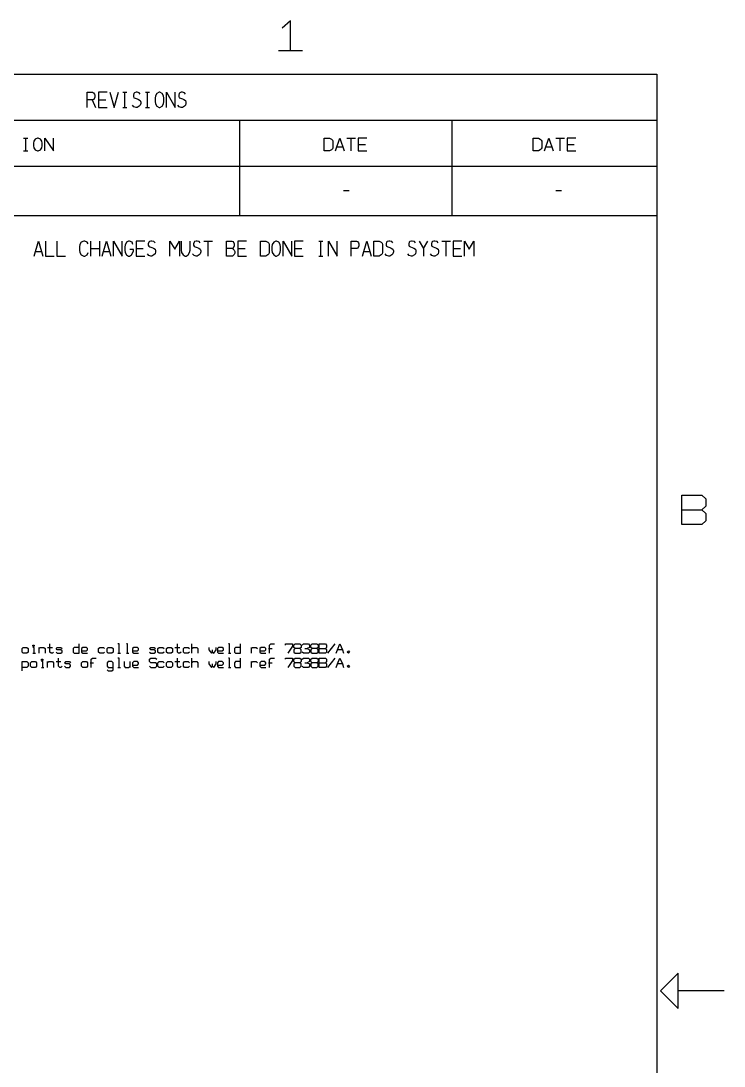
# Model space of a CAD drawing. Header units: millimetres. Extents: x 0 to 1189, y 35 to 806.
# Drawn here: x 915.3 to 1188.6, y 391.3 to 797.5 of the extents above; entities that cross this region are included whole.
import ezdxf

# ---------------------------------------------------------------- set-up
doc = ezdxf.new("R2010")
doc.units = ezdxf.units.MM
doc.layers.add('Pen 1', color=7, linetype='Continuous')

msp = doc.modelspace()

# ---------------------------------------------------------------- linework, layer by layer
at = {"layer": 'Pen 1', "color": 7, "lineweight": 30}
for p, q in [((1015.33, 786), (1024.75, 786)), ((954.88, 769.7), (956.42, 769.7)), ((955.67, 763.8), (955.67, 769.7)), ((963.67, 769.7), (965.22, 769.7)), ((964.47, 763.8), (964.47, 769.7)), ((942.92, 766.78), (944.22, 763.8)), ((945.45, 766.78), (948.28, 766.78)), ((954.88, 763.8), (956.42, 763.8)), ((963.67, 763.8), (965.22, 763.8)), ((777.4, 758.85), (1162.45, 758.85)), ((1000.17, 758.85), (1000.17, 721.7)), ((1082.7, 758.85), (1082.7, 721.7)), ((916.35, 751.85), (917.92, 751.85)), ((917.15, 746.92), (917.15, 751.85)), ((1042, 751.85), (1045.35, 751.85)), ((1043.68, 746.92), (1043.68, 751.85)), ((1123.12, 751.85), (1126.5, 751.85)), ((1124.8, 746.92), (1124.8, 751.85)), ((1038.07, 748.47), (1040.45, 748.47)), ((1046.4, 749.42), (1049.22, 749.42)), ((1119.22, 748.47), (1121.6, 748.47)), ((1127.53, 749.42), (1130.35, 749.42)), ((916.35, 746.92), (917.92, 746.92)), ((777.4, 740.97), (1162.45, 740.97)), ((1040.65, 731.55), (1042.82, 731.55)), ((1123.15, 731.55), (1125.32, 731.55)), ((942.42, 706.05), (942.42, 711.92)), ((945.8, 711.92), (945.8, 706.05)), ((986.42, 711.92), (989.8, 711.92)), ((988.12, 706.05), (988.12, 711.92)), ((1031.05, 711.92), (1032.62, 711.92)), ((1031.85, 706.05), (1031.85, 711.92)), ((1071.72, 709.03), (1073.4, 711.92)), ((1078.85, 711.92), (1082.2, 711.92)), ((1080.53, 706.05), (1080.53, 711.92)), ((920.92, 707.88), (923.3, 707.88)), ((942.42, 709.03), (945.8, 709.03)), ((947.33, 707.88), (949.7, 707.88)), ((960.03, 709.03), (962.85, 709.03)), ((999.62, 709.03), (1002.45, 709.03)), ((1021.65, 709.03), (1024.47, 709.03)), ((1048.55, 707.88), (1050.9, 707.88)), ((1083.25, 709.03), (1086.07, 709.03)), ((1031.05, 706.05), (1032.62, 706.05)), ((1172.1, 607.45), (1179.95, 607.45)), ((922.35, 551.7), (922.35, 554)), ((925.65, 554), (927.53, 554)), ((975.15, 554), (977.03, 554)), ((981.75, 551.7), (981.75, 555.38)), ((989.78, 552.15), (989.78, 553.08)), ((1004.85, 551.7), (1004.85, 554)), ((1011.45, 553.53), (1012.88, 553.53)), ((1025.6, 553.53), (1026.55, 553.53)), ((1031.25, 553.53), (1033.62, 553.53)), ((1034.55, 551.7), (1037.38, 555.38)), ((1040.22, 553.08), (1038.32, 553.08)), ((919.97, 551.7), (920.92, 551.7)), ((925.65, 546.2), (925.65, 548.5)), ((928.95, 548.5), (930.83, 548.5)), ((953, 551.7), (953.92, 551.7)), ((956.3, 551.7), (957.22, 551.7)), ((957.7, 546.2), (957.7, 548.5)), ((975.15, 548.5), (977.03, 548.5)), ((981.75, 546.2), (981.75, 549.88)), ((995.9, 551.7), (996.85, 551.7)), ((1004.85, 546.2), (1004.85, 548.5)), ((1034.55, 546.2), (1037.38, 549.88)), ((923.28, 546.2), (924.22, 546.2)), ((942.15, 548.03), (943.55, 548.03)), ((953, 546.2), (953.92, 546.2)), ((989.78, 546.65), (989.78, 547.58)), ((995.9, 546.2), (996.85, 546.2)), ((1011.45, 548.03), (1012.88, 548.03)), ((1025.6, 548.03), (1026.55, 548.03)), ((1031.25, 548.03), (1033.62, 548.03)), ((1040.22, 547.58), (1038.32, 547.58)), ((1188.57, 420.55), (1170.7, 420.55))]:
    msp.add_line(p, q, dxfattribs=at)
for points in [[(1020.03, 786), (1020.03, 797.45), (1016.88, 794.6)], [(26.55, 776.72), (1162.45, 776.72), (1162.45, 61.62), (26.55, 61.62), (26.55, 776.72)], [(777.4, 776.72), (1162.45, 776.72), (1162.45, 721.7), (777.4, 721.7), (777.4, 776.72)], [(941.05, 763.8), (941.05, 769.7), (943.12, 769.7), (943.45, 769.45), (943.88, 769), (944.03, 768.55), (944.03, 767.85), (943.65, 766.95), (943.28, 766.78), (941.05, 766.78)], [(948.83, 769.7), (945.45, 769.7), (945.45, 763.8), (948.83, 763.8)], [(949.85, 769.7), (951.53, 763.8), (953.22, 769.7)], [(961.62, 769), (961.22, 769.45), (960.4, 769.7), (960.03, 769.7), (959.42, 769.45), (959.22, 769.22), (959.03, 768.55), (959.03, 768.08), (959.22, 767.62), (959.65, 767.4), (960.4, 767.17), (961.03, 766.95), (961.62, 766.55), (961.83, 765.88), (961.83, 765.4), (961.62, 764.72), (961.22, 764.28), (960.4, 763.8), (960.03, 763.8), (959.22, 764.03), (958.65, 764.72)], [(969.3, 769.7), (968.97, 769.7), (968.15, 769.22), (967.58, 768.33), (967.45, 767.4), (967.45, 766.1), (967.58, 765.17), (968.15, 764.28), (968.97, 763.8), (969.3, 763.8), (970.12, 764.28), (970.67, 765.17), (970.83, 766.1), (970.83, 767.4), (970.67, 768.33), (970.12, 769.22), (969.3, 769.7)], [(971.85, 763.8), (971.85, 769.7), (975.22, 763.8), (975.22, 769.7)], [(979.22, 769), (978.83, 769.45), (978.03, 769.7), (977.62, 769.7), (977.03, 769.45), (976.83, 769.22), (976.65, 768.55), (976.65, 768.08), (976.83, 767.62), (977.25, 767.4), (978.03, 767.17), (978.62, 766.95), (979.22, 766.55), (979.42, 765.88), (979.42, 765.4), (979.22, 764.72), (978.83, 764.28), (978.03, 763.8), (977.62, 763.8), (976.83, 764.03), (976.25, 764.72)], [(921.97, 751.85), (921.67, 751.85), (920.83, 751.45), (920.28, 750.7), (920.15, 749.92), (920.15, 748.85), (920.28, 748.08), (920.83, 747.33), (921.67, 746.92), (921.97, 746.92), (922.83, 747.33), (923.35, 748.08), (923.5, 748.85), (923.5, 749.92), (923.35, 750.7), (922.83, 751.45), (921.97, 751.85)], [(924.55, 746.92), (924.55, 751.85), (927.9, 746.92), (927.9, 751.85)], [(1033.2, 746.92), (1033.2, 751.85), (1035.25, 751.85), (1036.03, 751.45), (1036.35, 751.08), (1036.55, 750.7), (1036.55, 748.08), (1036.35, 747.7), (1036.03, 747.33), (1035.25, 746.92), (1033.2, 746.92)], [(1037.6, 746.92), (1039.28, 751.85), (1040.95, 746.92)], [(1049.75, 751.85), (1046.4, 751.85), (1046.4, 746.92), (1049.75, 746.92)], [(1114.32, 746.92), (1114.32, 751.85), (1116.4, 751.85), (1117.15, 751.45), (1117.5, 751.08), (1117.7, 750.7), (1117.7, 748.08), (1117.5, 747.7), (1117.15, 747.33), (1116.4, 746.92), (1114.32, 746.92)], [(1118.72, 746.92), (1120.4, 751.85), (1122.1, 746.92)], [(1130.9, 751.85), (1127.53, 751.85), (1127.53, 746.92), (1130.9, 746.92)], [(920.42, 706.05), (922.1, 711.92), (923.78, 706.05)], [(924.83, 711.92), (924.83, 706.05), (928.17, 706.05)], [(929.22, 711.92), (929.22, 706.05), (932.58, 706.05)], [(941.38, 710.78), (941, 711.47), (940.1, 711.92), (939.7, 711.92), (938.75, 711.47), (938.22, 710.55), (938.03, 709.65), (938.03, 708.35), (938.22, 707.42), (938.75, 706.5), (939.7, 706.05), (940.1, 706.05), (941, 706.5), (941.38, 707.42)], [(946.83, 706.05), (948.5, 711.92), (950.2, 706.05)], [(951.22, 706.05), (951.22, 711.92), (954.6, 706.05), (954.6, 711.92)], [(958.83, 710.55), (958.5, 711.47), (957.45, 711.92), (957.15, 711.92), (956.33, 711.47), (955.75, 710.33), (955.62, 709.65), (955.62, 708.35), (955.75, 707.42), (956.33, 706.5), (957.15, 706.05), (957.45, 706.05), (958.3, 706.5), (958.83, 707.42), (959, 708.1), (959, 708.58), (957.65, 708.58)], [(963.4, 711.92), (960.03, 711.92), (960.03, 706.05), (963.4, 706.05)], [(967.4, 711.25), (967, 711.7), (966.17, 711.92), (965.8, 711.92), (965.2, 711.7), (965, 711.47), (964.8, 710.78), (964.8, 710.33), (965, 709.88), (965.42, 709.65), (966.17, 709.4), (966.8, 709.17), (967.4, 708.8), (967.6, 708.1), (967.6, 707.65), (967.4, 706.97), (967, 706.5), (966.17, 706.05), (965.8, 706.05), (965, 706.28), (964.42, 706.97)], [(973.22, 706.05), (973.22, 711.92), (975.08, 708.8), (976.92, 711.92), (976.92, 706.05)], [(977.62, 711.92), (977.62, 708.35), (977.75, 707.42), (978.33, 706.5), (979.15, 706.05), (979.47, 706.05), (980.3, 706.5), (980.85, 707.42), (981, 708.35), (981, 711.92)], [(985, 711.25), (984.6, 711.7), (983.8, 711.92), (983.4, 711.92), (982.8, 711.7), (982.6, 711.47), (982.42, 710.78), (982.42, 710.33), (982.6, 709.88), (983.03, 709.65), (983.8, 709.4), (984.4, 709.17), (985, 708.8), (985.2, 708.1), (985.2, 707.65), (985, 706.97), (984.6, 706.5), (983.8, 706.05), (983.4, 706.05), (982.6, 706.28), (982.03, 706.97)], [(995.22, 706.05), (995.22, 711.92), (997.3, 711.92), (997.65, 711.7), (998.05, 711.25), (998.22, 710.78), (998.22, 710.1), (997.83, 709.17), (997.45, 709.03), (995.22, 709.03)], [(1003, 711.92), (999.62, 711.92), (999.62, 706.05), (1003, 706.05)], [(1008.42, 706.05), (1008.42, 711.92), (1010.5, 711.92), (1011.28, 711.47), (1011.6, 711.03), (1011.8, 710.55), (1011.8, 707.42), (1011.6, 706.97), (1011.28, 706.5), (1010.5, 706.05), (1008.42, 706.05)], [(1014.67, 711.92), (1014.38, 711.92), (1013.53, 711.47), (1012.95, 710.55), (1012.83, 709.65), (1012.83, 708.35), (1012.95, 707.42), (1013.53, 706.5), (1014.38, 706.05), (1014.67, 706.05), (1015.5, 706.5), (1016.05, 707.42), (1016.2, 708.35), (1016.2, 709.65), (1016.05, 710.55), (1015.5, 711.47), (1014.67, 711.92)], [(1017.22, 706.05), (1017.22, 711.92), (1020.6, 706.05), (1020.6, 711.92)], [(1025, 711.92), (1021.65, 711.92), (1021.65, 706.05), (1025, 706.05)], [(1034.85, 706.05), (1034.85, 711.92), (1038.2, 706.05), (1038.2, 711.92)], [(1043.65, 706.05), (1043.65, 711.92), (1045.7, 711.92), (1046.05, 711.7), (1046.47, 711.25), (1046.62, 710.78), (1046.62, 710.1), (1046.25, 709.17), (1045.85, 709.03), (1043.65, 709.03)], [(1048.05, 706.05), (1049.72, 711.92), (1051.4, 706.05)], [(1052.45, 706.05), (1052.45, 711.92), (1054.5, 711.92), (1055.28, 711.47), (1055.62, 711.03), (1055.8, 710.55), (1055.8, 707.42), (1055.62, 706.97), (1055.28, 706.5), (1054.5, 706.05), (1052.45, 706.05)], [(1059.82, 711.25), (1059.4, 711.7), (1058.6, 711.92), (1058.22, 711.92), (1057.6, 711.7), (1057.43, 711.47), (1057.22, 710.78), (1057.22, 710.33), (1057.43, 709.88), (1057.82, 709.65), (1058.6, 709.4), (1059.2, 709.17), (1059.82, 708.8), (1060.03, 708.1), (1060.03, 707.65), (1059.82, 706.97), (1059.4, 706.5), (1058.6, 706.05), (1058.22, 706.05), (1057.43, 706.28), (1056.85, 706.97)], [(1068.62, 711.25), (1068.2, 711.7), (1067.4, 711.92), (1067.03, 711.92), (1066.4, 711.7), (1066.22, 711.47), (1066.03, 710.78), (1066.03, 710.33), (1066.22, 709.88), (1066.65, 709.65), (1067.4, 709.4), (1068.03, 709.17), (1068.62, 708.8), (1068.82, 708.1), (1068.82, 707.65), (1068.62, 706.97), (1068.2, 706.5), (1067.4, 706.05), (1067.03, 706.05), (1066.22, 706.28), (1065.65, 706.97)], [(1070.05, 711.92), (1071.72, 709.03), (1071.72, 706.05)], [(1077.43, 711.25), (1077, 711.7), (1076.2, 711.92), (1075.82, 711.92), (1075.2, 711.7), (1075.03, 711.47), (1074.82, 710.78), (1074.82, 710.33), (1075.03, 709.88), (1075.45, 709.65), (1076.2, 709.4), (1076.82, 709.17), (1077.43, 708.8), (1077.62, 708.1), (1077.62, 707.65), (1077.43, 706.97), (1077, 706.5), (1076.2, 706.05), (1075.82, 706.05), (1075.03, 706.28), (1074.45, 706.97)], [(1086.6, 711.92), (1083.25, 711.92), (1083.25, 706.05), (1086.6, 706.05)], [(1087.65, 706.05), (1087.65, 711.92), (1089.47, 708.8), (1091.35, 711.92), (1091.35, 706.05)], [(997.45, 709.03), (997.83, 708.8), (998.22, 708.35), (998.4, 707.88), (998.4, 707.2), (998.22, 706.72), (997.83, 706.28), (997.45, 706.05), (995.22, 706.05)], [(1172.1, 601.72), (1172.1, 613.17), (1179.95, 613.17), (1181.5, 611.75), (1181.5, 608.88), (1179.95, 607.45), (1181.5, 606.03), (1181.5, 603.15), (1179.95, 601.72), (1172.1, 601.72)], [(915.75, 552.15), (915.75, 553.53), (916.2, 554), (917.62, 554), (918.1, 553.53), (918.1, 552.15), (917.62, 551.7), (916.2, 551.7), (915.75, 552.15)], [(919.97, 554.45), (919.97, 554.9), (920.45, 554.9), (920.45, 554.45), (919.97, 554.45)], [(920.45, 551.7), (920.45, 554), (919.97, 554)], [(922.35, 553.53), (922.8, 554), (924.22, 554), (924.7, 553.53), (924.7, 551.7)], [(928, 552.15), (927.53, 551.7), (927.05, 551.7), (926.58, 552.15), (926.58, 555.38)], [(928.95, 552.15), (929.42, 551.7), (930.83, 551.7), (931.3, 552.15), (931.3, 552.62), (930.83, 553.08), (929.42, 553.08), (928.95, 553.53), (929.42, 554), (930.83, 554), (931.3, 553.53)], [(937.9, 554), (936.03, 554), (935.55, 553.53), (935.55, 552.15), (936.03, 551.7), (937.9, 551.7), (937.9, 555.38)], [(938.85, 552.62), (940.72, 552.62), (941.2, 553.08), (941.2, 553.53), (940.72, 554), (939.33, 554), (938.85, 553.53), (938.85, 552.15), (939.33, 551.7), (941.2, 551.7)], [(947.8, 552.15), (947.33, 551.7), (945.92, 551.7), (945.45, 552.15), (945.45, 553.53), (945.92, 554), (947.33, 554), (947.8, 553.53)], [(948.75, 552.15), (948.75, 553.53), (949.22, 554), (950.62, 554), (951.1, 553.53), (951.1, 552.15), (950.62, 551.7), (949.22, 551.7), (948.75, 552.15)], [(953.45, 551.7), (953.45, 555.38), (953, 555.38)], [(956.75, 551.7), (956.75, 555.38), (956.3, 555.38)], [(958.65, 552.62), (960.53, 552.62), (961, 553.08), (961, 553.53), (960.53, 554), (959.12, 554), (958.65, 553.53), (958.65, 552.15), (959.12, 551.7), (961, 551.7)], [(965.25, 552.15), (965.72, 551.7), (967.12, 551.7), (967.6, 552.15), (967.6, 552.62), (967.12, 553.08), (965.72, 553.08), (965.25, 553.53), (965.72, 554), (967.12, 554), (967.6, 553.53)], [(970.9, 552.15), (970.42, 551.7), (969.03, 551.7), (968.55, 552.15), (968.55, 553.53), (969.03, 554), (970.42, 554), (970.9, 553.53)], [(971.85, 552.15), (971.85, 553.53), (972.33, 554), (973.72, 554), (974.2, 553.53), (974.2, 552.15), (973.72, 551.7), (972.33, 551.7), (971.85, 552.15)], [(977.5, 552.15), (977.03, 551.7), (976.58, 551.7), (976.1, 552.15), (976.1, 555.38)], [(980.8, 552.15), (980.33, 551.7), (978.92, 551.7), (978.45, 552.15), (978.45, 553.53), (978.92, 554), (980.33, 554), (980.8, 553.53)], [(981.75, 553.53), (982.22, 554), (983.62, 554), (984.1, 553.53), (984.1, 551.7)], [(988.35, 554), (988.35, 553.08), (989.3, 551.7), (989.78, 552.15), (990.22, 551.7), (991.17, 553.08), (991.17, 554)], [(991.65, 552.62), (993.53, 552.62), (994, 553.08), (994, 553.53), (993.53, 554), (992.12, 554), (991.65, 553.53), (991.65, 552.15), (992.12, 551.7), (994, 551.7)], [(996.38, 551.7), (996.38, 555.38), (995.9, 555.38)], [(1000.6, 554), (998.72, 554), (998.25, 553.53), (998.25, 552.15), (998.72, 551.7), (1000.6, 551.7), (1000.6, 555.38)], [(1004.85, 553.53), (1005.33, 554), (1006.75, 554), (1007.2, 553.53)], [(1008.15, 552.62), (1010.05, 552.62), (1010.5, 553.08), (1010.5, 553.53), (1010.05, 554), (1008.62, 554), (1008.15, 553.53), (1008.15, 552.15), (1008.62, 551.7), (1010.5, 551.7)], [(1011.92, 551.7), (1011.92, 554.9), (1012.4, 555.38), (1013.8, 555.38)], [(1018.05, 554.9), (1018.05, 555.38), (1020.88, 555.38), (1020.88, 554.45), (1019, 551.7)], [(1021.83, 553.53), (1021.35, 553.08), (1021.35, 552.15), (1021.83, 551.7), (1023.72, 551.7), (1024.18, 552.15), (1024.18, 553.08), (1023.72, 553.53), (1021.83, 553.53), (1021.35, 554), (1021.35, 554.9), (1021.83, 555.38), (1023.72, 555.38), (1024.18, 554.9), (1024.18, 554), (1023.72, 553.53)], [(1024.65, 554.9), (1025.12, 555.38), (1027.03, 555.38), (1027.47, 554.9), (1027.47, 554), (1026.55, 553.53), (1027.47, 553.08), (1027.47, 552.15), (1027.03, 551.7), (1025.12, 551.7), (1024.65, 552.15)], [(1028.43, 553.53), (1027.95, 553.08), (1027.95, 552.15), (1028.43, 551.7), (1030.32, 551.7), (1030.78, 552.15), (1030.78, 553.08), (1030.32, 553.53), (1028.43, 553.53), (1027.95, 554), (1027.95, 554.9), (1028.43, 555.38), (1030.32, 555.38), (1030.78, 554.9), (1030.78, 554), (1030.32, 553.53)], [(1031.25, 551.7), (1031.25, 555.38), (1033.62, 555.38), (1034.07, 554.9), (1034.07, 554), (1033.62, 553.53), (1034.07, 553.08), (1034.07, 552.15), (1033.62, 551.7), (1031.25, 551.7)], [(1037.85, 551.7), (1038.32, 553.08), (1039.28, 555.38), (1040.22, 553.08), (1040.68, 551.7)], [(1042.57, 551.7), (1042.1, 552.15), (1042.57, 552.62), (1043.05, 552.15), (1042.57, 551.7)], [(915.75, 544.83), (915.75, 548.5), (917.62, 548.5), (918.1, 548.03), (918.1, 546.65), (917.62, 546.2), (915.75, 546.2)], [(919.05, 546.65), (919.05, 548.03), (919.5, 548.5), (920.92, 548.5), (921.4, 548.03), (921.4, 546.65), (920.92, 546.2), (919.5, 546.2), (919.05, 546.65)], [(923.28, 548.95), (923.28, 549.4), (923.75, 549.4), (923.75, 548.95), (923.28, 548.95)], [(923.75, 546.2), (923.75, 548.5), (923.28, 548.5)], [(925.65, 548.03), (926.12, 548.5), (927.53, 548.5), (928, 548.03), (928, 546.2)], [(931.3, 546.65), (930.83, 546.2), (930.35, 546.2), (929.88, 546.65), (929.88, 549.88)], [(932.25, 546.65), (932.72, 546.2), (934.12, 546.2), (934.6, 546.65), (934.6, 547.12), (934.12, 547.58), (932.72, 547.58), (932.25, 548.03), (932.72, 548.5), (934.12, 548.5), (934.6, 548.03)], [(938.85, 546.65), (938.85, 548.03), (939.33, 548.5), (940.72, 548.5), (941.2, 548.03), (941.2, 546.65), (940.72, 546.2), (939.33, 546.2), (938.85, 546.65)], [(942.62, 546.2), (942.62, 549.4), (943.08, 549.88), (944.5, 549.88)], [(948.75, 545.28), (949.22, 544.83), (950.62, 544.83), (951.1, 545.28), (951.1, 548.03), (950.62, 548.5), (949.22, 548.5), (948.75, 548.03), (948.75, 546.65), (949.22, 546.2), (951.1, 546.2)], [(953.45, 546.2), (953.45, 549.88), (953, 549.88)], [(955.35, 548.5), (955.35, 546.65), (955.83, 546.2), (957.22, 546.2), (957.7, 546.65)], [(958.65, 547.12), (960.53, 547.12), (961, 547.58), (961, 548.03), (960.53, 548.5), (959.12, 548.5), (958.65, 548.03), (958.65, 546.65), (959.12, 546.2), (961, 546.2)], [(965.25, 546.65), (965.72, 546.2), (967.6, 546.2), (968.08, 546.65), (968.08, 547.58), (967.6, 548.03), (965.72, 548.03), (965.25, 548.5), (965.25, 549.4), (965.72, 549.88), (967.6, 549.88), (968.08, 549.4)], [(970.9, 546.65), (970.42, 546.2), (969.03, 546.2), (968.55, 546.65), (968.55, 548.03), (969.03, 548.5), (970.42, 548.5), (970.9, 548.03)], [(971.85, 546.65), (971.85, 548.03), (972.33, 548.5), (973.72, 548.5), (974.2, 548.03), (974.2, 546.65), (973.72, 546.2), (972.33, 546.2), (971.85, 546.65)], [(977.5, 546.65), (977.03, 546.2), (976.58, 546.2), (976.1, 546.65), (976.1, 549.88)], [(980.8, 546.65), (980.33, 546.2), (978.92, 546.2), (978.45, 546.65), (978.45, 548.03), (978.92, 548.5), (980.33, 548.5), (980.8, 548.03)], [(981.75, 548.03), (982.22, 548.5), (983.62, 548.5), (984.1, 548.03), (984.1, 546.2)], [(988.35, 548.5), (988.35, 547.58), (989.3, 546.2), (989.78, 546.65), (990.22, 546.2), (991.17, 547.58), (991.17, 548.5)], [(991.65, 547.12), (993.53, 547.12), (994, 547.58), (994, 548.03), (993.53, 548.5), (992.12, 548.5), (991.65, 548.03), (991.65, 546.65), (992.12, 546.2), (994, 546.2)], [(996.38, 546.2), (996.38, 549.88), (995.9, 549.88)], [(1000.6, 548.5), (998.72, 548.5), (998.25, 548.03), (998.25, 546.65), (998.72, 546.2), (1000.6, 546.2), (1000.6, 549.88)], [(1004.85, 548.03), (1005.33, 548.5), (1006.75, 548.5), (1007.2, 548.03)], [(1008.15, 547.12), (1010.05, 547.12), (1010.5, 547.58), (1010.5, 548.03), (1010.05, 548.5), (1008.62, 548.5), (1008.15, 548.03), (1008.15, 546.65), (1008.62, 546.2), (1010.5, 546.2)], [(1011.92, 546.2), (1011.92, 549.4), (1012.4, 549.88), (1013.8, 549.88)], [(1018.05, 549.4), (1018.05, 549.88), (1020.88, 549.88), (1020.88, 548.95), (1019, 546.2)], [(1021.83, 548.03), (1021.35, 547.58), (1021.35, 546.65), (1021.83, 546.2), (1023.72, 546.2), (1024.18, 546.65), (1024.18, 547.58), (1023.72, 548.03), (1021.83, 548.03), (1021.35, 548.5), (1021.35, 549.4), (1021.83, 549.88), (1023.72, 549.88), (1024.18, 549.4), (1024.18, 548.5), (1023.72, 548.03)], [(1024.65, 549.4), (1025.12, 549.88), (1027.03, 549.88), (1027.47, 549.4), (1027.47, 548.5), (1026.55, 548.03), (1027.47, 547.58), (1027.47, 546.65), (1027.03, 546.2), (1025.12, 546.2), (1024.65, 546.65)], [(1028.43, 548.03), (1027.95, 547.58), (1027.95, 546.65), (1028.43, 546.2), (1030.32, 546.2), (1030.78, 546.65), (1030.78, 547.58), (1030.32, 548.03), (1028.43, 548.03), (1027.95, 548.5), (1027.95, 549.4), (1028.43, 549.88), (1030.32, 549.88), (1030.78, 549.4), (1030.78, 548.5), (1030.32, 548.03)], [(1031.25, 546.2), (1031.25, 549.88), (1033.62, 549.88), (1034.07, 549.4), (1034.07, 548.5), (1033.62, 548.03), (1034.07, 547.58), (1034.07, 546.65), (1033.62, 546.2), (1031.25, 546.2)], [(1037.85, 546.2), (1038.32, 547.58), (1039.28, 549.88), (1040.22, 547.58), (1040.68, 546.2)], [(1042.57, 546.2), (1042.1, 546.65), (1042.57, 547.12), (1043.05, 546.65), (1042.57, 546.2)], [(1163.82, 420.55), (1170.7, 413.67), (1170.7, 427.42), (1163.82, 420.55)]]:
    msp.add_lwpolyline(points, dxfattribs=at)

doc.saveas('drawing.dxf')
